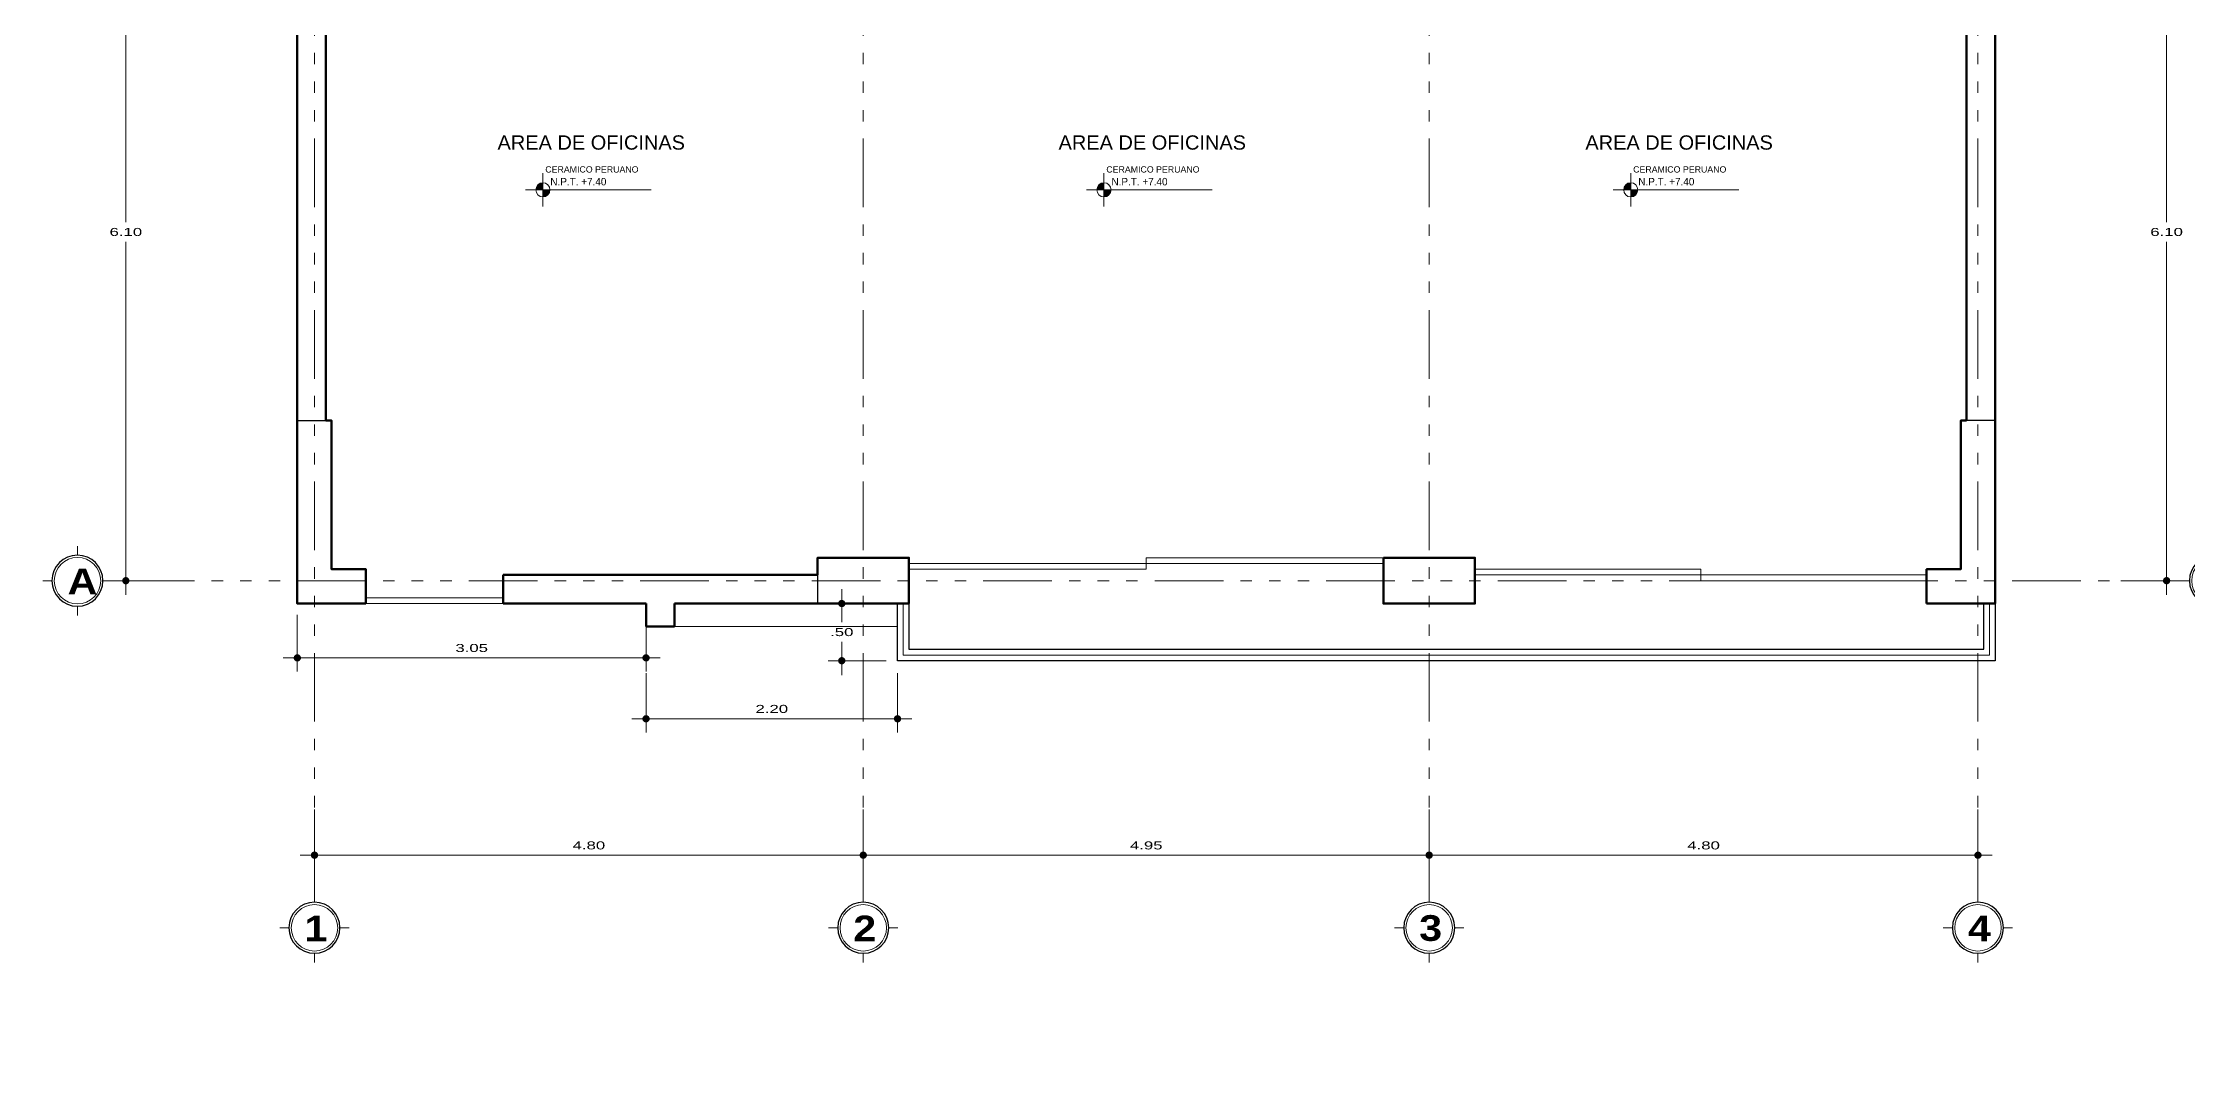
# Model space of a CAD drawing. Header units: millimetres. Extents: x 2325 to 2353, y 1262 to 1382.
# Drawn here: x 2324.55 to 2343.3, y 1342.97 to 1351.87 of the extents above; entities that cross this region are included whole.
import ezdxf

# ---------------------------------------------------------------- set-up
doc = ezdxf.new("R2010")
doc.units = ezdxf.units.MM
doc.linetypes.add('ACAD_ISO14W100', pattern=[24, 12, -3, 0, -3, 0, -3, 0, -3])
doc.linetypes.add('CONTINUA', pattern=[0])
doc.layers.get('Defpoints').update_dxf_attribs({"lineweight": 0})
for name, color, linetype, lineweight in [('columnas', 152, 'Continuous', 30), ('cotas', 7, 'Continuous', 0), ('LEJANO-EJES', 191, 'Continuous', 0), ('muro alto', 42, 'Continuous', 53), ('muro bajo', 42, 'Continuous', 25), ('PLUMA  01', 255, 'Continuous', 9), ('pluma 01', 7, 'Continuous', 9), ('TEXTOS', 7, 'Continuous', 0), ('ventana baja', 150, 'CONTINUA', 5)]:
    doc.layers.add(name, color=color, linetype=linetype, lineweight=lineweight)
doc.layers.add('texto', color=4, linetype='Continuous')
doc.styles.add('Roberto', font='swissel.ttf', dxfattribs={"width": 1.5})
doc.styles.get("Standard").update_dxf_attribs({"font": 'arial.ttf'})
doc.styles.add('style1', font='romans.shx', dxfattribs={"height": 0.05})
doc.styles.add('style2', font='arial.ttf')
doc.dimstyles.new('ejes cortos', dxfattribs={"dimscale": 0, "dimtxt": 0.07, "dimasz": 0.05, "dimexe": 0.12, "dimexo": 0.1, "dimgap": 0.05, "dimtad": 1, "dimtih": 1, "dimtoh": 1, "dimzin": 4, "dimdsep": 46, "dimtxsty": 'Roberto', "dimblk": 'ARROW', "dimcen": 0.05, "dimclrd": 7, "dimclre": 7, "dimclrt": 7, "dimaunit": 1, "dimadec": 3, "dimazin": 1, "dimtfac": 1, "dimtix": 1, "dimtofl": 0, "dimtmove": 0, "dimatfit": 3, "dimldrblk": 'ARROW', "dimfxl": 0.4, "dimfxlon": 1, "dimtolj": 1, "dimtzin": 4, "dimlwd": 5, "dimlwe": 0, "dimarcsym": 0})

# ---------------------------------------------------------------- blocks, each defined once
blk = doc.blocks.new('circulo de Letra del Eje')
at = {"layer": 'LEJANO-EJES', "lineweight": 5}
for p, q in [((0, 0.279), (0, 0.379)), ((0.279, 0), (0.379, 0)), ((-0.279, 0), (-0.379, 0)), ((0, -0.279), (0, -0.379))]:
    blk.add_line(p, q, dxfattribs=at)
at = {"layer": 'LEJANO-EJES', "lineweight": 30}
blk.add_circle((0, 0), 0.279, dxfattribs=at)
at = {"layer": 'LEJANO-EJES', "lineweight": 5}
blk.add_circle((0, 0), 0.254, dxfattribs=at)
blk = doc.blocks.new('ARROW')
at = {"layer": 'cotas', "ltscale": 0.5}
blk.add_line((2.5, 0), (-2.5, 0), dxfattribs=at)
at = {"layer": 'cotas', "const_width": 0.635}
blk.add_lwpolyline([(-0.32, 0, 1), (0.32, 0, 1)], format="xyb", close=True, dxfattribs=at)
blk = doc.blocks.new('*D68')
at = {"layer": 'cotas', "color": 7, "linetype": 'CONTINUA', "lineweight": 0, "transparency": 16777216}
for p, q in [((2326.924, 1345.168), (2326.924, 1344.648)), ((2331.724, 1345.168), (2331.724, 1344.648))]:
    blk.add_line(p, q, dxfattribs=at)
at = {"layer": 'cotas', "color": 7, "linetype": 'CONTINUA', "lineweight": 5, "transparency": 16777216}
blk.add_line((2326.974, 1344.768), (2331.674, 1344.768), dxfattribs=at)
at = {"layer": 'Defpoints', "color": 0, "transparency": 16777216}
for p in [(2326.924, 1345.469), (2331.724, 1345.469), (2331.724, 1344.768)]:
    blk.add_point(p, dxfattribs=at)
at = {"layer": 'cotas', "color": 7, "lineweight": 5, "transparency": 16777216, "xscale": 0.05, "yscale": 0.05, "zscale": 0.05, "rotation": 180}
blk.add_blockref('ARROW', (2326.924, 1344.768), dxfattribs=at)
at = {"layer": 'cotas', "color": 7, "lineweight": 5, "transparency": 16777216, "xscale": 0.05, "yscale": 0.05, "zscale": 0.05}
blk.add_blockref('ARROW', (2331.724, 1344.768), dxfattribs=at)
at = {"layer": 'cotas', "color": 7, "transparency": 16777216, "insert": (2329.324, 1344.853), "char_height": 0.07, "attachment_point": 5, "style": 'Roberto'}
blk.add_mtext('\\A1;4.80', dxfattribs=at)
blk = doc.blocks.new('*D69')
at = {"layer": 'cotas', "color": 7, "linetype": 'CONTINUA', "lineweight": 0, "transparency": 16777216}
for p, q in [((2331.724, 1345.168), (2331.724, 1344.648)), ((2336.674, 1345.168), (2336.674, 1344.648))]:
    blk.add_line(p, q, dxfattribs=at)
at = {"layer": 'cotas', "color": 7, "linetype": 'CONTINUA', "lineweight": 5, "transparency": 16777216}
blk.add_line((2331.774, 1344.768), (2336.624, 1344.768), dxfattribs=at)
at = {"layer": 'Defpoints', "color": 0, "transparency": 16777216}
for p in [(2331.724, 1345.469), (2336.674, 1345.469), (2336.674, 1344.768)]:
    blk.add_point(p, dxfattribs=at)
at = {"layer": 'cotas', "color": 7, "lineweight": 5, "transparency": 16777216, "xscale": 0.05, "yscale": 0.05, "zscale": 0.05, "rotation": 180}
blk.add_blockref('ARROW', (2331.724, 1344.768), dxfattribs=at)
at = {"layer": 'cotas', "color": 7, "lineweight": 5, "transparency": 16777216, "xscale": 0.05, "yscale": 0.05, "zscale": 0.05}
blk.add_blockref('ARROW', (2336.674, 1344.768), dxfattribs=at)
at = {"layer": 'cotas', "color": 7, "transparency": 16777216, "insert": (2334.199, 1344.853), "char_height": 0.07, "attachment_point": 5, "style": 'Roberto'}
blk.add_mtext('\\A1;4.95', dxfattribs=at)
blk = doc.blocks.new('*D70')
at = {"layer": 'cotas', "color": 7, "linetype": 'CONTINUA', "lineweight": 0, "transparency": 16777216}
for p, q in [((2336.674, 1345.168), (2336.674, 1344.648)), ((2341.474, 1345.168), (2341.474, 1344.648))]:
    blk.add_line(p, q, dxfattribs=at)
at = {"layer": 'cotas', "color": 7, "linetype": 'CONTINUA', "lineweight": 5, "transparency": 16777216}
blk.add_line((2336.724, 1344.768), (2341.424, 1344.768), dxfattribs=at)
at = {"layer": 'Defpoints', "color": 0, "transparency": 16777216}
for p in [(2336.674, 1345.469), (2341.474, 1345.469), (2341.474, 1344.768)]:
    blk.add_point(p, dxfattribs=at)
at = {"layer": 'cotas', "color": 7, "lineweight": 5, "transparency": 16777216, "xscale": 0.05, "yscale": 0.05, "zscale": 0.05, "rotation": 180}
blk.add_blockref('ARROW', (2336.674, 1344.768), dxfattribs=at)
at = {"layer": 'cotas', "color": 7, "lineweight": 5, "transparency": 16777216, "xscale": 0.05, "yscale": 0.05, "zscale": 0.05}
blk.add_blockref('ARROW', (2341.474, 1344.768), dxfattribs=at)
at = {"layer": 'cotas', "color": 7, "transparency": 16777216, "insert": (2339.074, 1344.853), "char_height": 0.07, "attachment_point": 5, "style": 'Roberto'}
blk.add_mtext('\\A1;4.80', dxfattribs=at)
blk = doc.blocks.new('*D72')
at = {"layer": 'cotas', "color": 7, "linetype": 'CONTINUA', "lineweight": 0, "transparency": 16777216}
for p, q in [((2325.674, 1353.269), (2325.154, 1353.269)), ((2325.674, 1347.169), (2325.154, 1347.169))]:
    blk.add_line(p, q, dxfattribs=at)
at = {"layer": 'cotas', "color": 7, "linetype": 'CONTINUA', "lineweight": 5, "transparency": 16777216}
for p, q in [((2325.274, 1353.219), (2325.274, 1350.305)), ((2325.274, 1347.219), (2325.274, 1350.133))]:
    blk.add_line(p, q, dxfattribs=at)
at = {"layer": 'Defpoints', "color": 0, "transparency": 16777216}
for p in [(2326.774, 1353.269), (2325.274, 1347.169), (2326.774, 1347.169)]:
    blk.add_point(p, dxfattribs=at)
at = {"layer": 'cotas', "color": 7, "lineweight": 5, "transparency": 16777216, "xscale": 0.05, "yscale": 0.05, "zscale": 0.05}
for p, rotation in [((2325.274, 1353.269), 90), ((2325.274, 1347.169), 270)]:
    blk.add_blockref('ARROW', p, dxfattribs=dict(at, rotation=rotation))
at = {"layer": 'cotas', "color": 7, "transparency": 16777216, "insert": (2325.274, 1350.219), "char_height": 0.07, "attachment_point": 5, "style": 'Roberto'}
blk.add_mtext('\\A1;6.10', dxfattribs=at)
blk = doc.blocks.new('*D74')
at = {"layer": 'cotas', "color": 7, "linetype": 'CONTINUA', "lineweight": 0, "transparency": 16777216}
for p, q in [((2342.724, 1353.269), (2343.244, 1353.269)), ((2342.724, 1347.169), (2343.244, 1347.169))]:
    blk.add_line(p, q, dxfattribs=at)
at = {"layer": 'cotas', "color": 7, "linetype": 'CONTINUA', "lineweight": 5, "transparency": 16777216}
for p, q in [((2343.124, 1353.219), (2343.124, 1350.305)), ((2343.124, 1347.219), (2343.124, 1350.133))]:
    blk.add_line(p, q, dxfattribs=at)
at = {"layer": 'Defpoints', "color": 0, "transparency": 16777216}
for p in [(2341.624, 1353.269), (2341.624, 1347.169), (2343.124, 1347.169)]:
    blk.add_point(p, dxfattribs=at)
at = {"layer": 'cotas', "color": 7, "lineweight": 5, "transparency": 16777216, "xscale": 0.05, "yscale": 0.05, "zscale": 0.05}
for p, rotation in [((2343.124, 1353.269), 90), ((2343.124, 1347.169), 270)]:
    blk.add_blockref('ARROW', p, dxfattribs=dict(at, rotation=rotation))
at = {"layer": 'cotas', "color": 7, "transparency": 16777216, "insert": (2343.124, 1350.219), "char_height": 0.07, "attachment_point": 5, "style": 'Roberto'}
blk.add_mtext('\\A1;6.10', dxfattribs=at)
blk = doc.blocks.new('*D80')
at = {"layer": 'cotas', "color": 7, "linetype": 'CONTINUA', "lineweight": 0, "transparency": 16777216}
for p, q in [((2336.674, 1365.168), (2336.674, 1364.648)), ((2341.474, 1365.168), (2341.474, 1364.648))]:
    blk.add_line(p, q, dxfattribs=at)
at = {"layer": 'cotas', "color": 7, "linetype": 'CONTINUA', "lineweight": 5, "transparency": 16777216}
blk.add_line((2336.724, 1364.768), (2341.424, 1364.768), dxfattribs=at)
at = {"layer": 'Defpoints', "color": 0, "transparency": 16777216}
for p in [(2336.674, 1365.469), (2341.474, 1365.469), (2341.474, 1364.768), (2327.992, 1317.119), (2327.992, 1316.819), (2328.032, 1316.819)]:
    blk.add_point(p, dxfattribs=at)
at = {"layer": 'PLUMA  01', "color": 7, "linetype": 'CONTINUA', "lineweight": 5, "transparency": 16777216}
for p, q in [((2328.032, 1317.169), (2328.032, 1317.219)), ((2328.032, 1316.769), (2328.032, 1316.719))]:
    blk.add_line(p, q, dxfattribs=at)
at = {"layer": 'PLUMA  01', "color": 7, "linetype": 'CONTINUA', "lineweight": 0, "transparency": 16777216}
for p, q in [((2328.032, 1317.119), (2328.152, 1317.119)), ((2328.032, 1316.819), (2328.152, 1316.819))]:
    blk.add_line(p, q, dxfattribs=at)
at = {"layer": 'cotas', "color": 7, "lineweight": 5, "transparency": 16777216, "xscale": 0.05, "yscale": 0.05, "zscale": 0.05, "rotation": 180}
blk.add_blockref('ARROW', (2336.674, 1364.768), dxfattribs=at)
at = {"layer": 'cotas', "color": 7, "lineweight": 5, "transparency": 16777216, "xscale": 0.05, "yscale": 0.05, "zscale": 0.05}
blk.add_blockref('ARROW', (2341.474, 1364.768), dxfattribs=at)
at = {"layer": 'PLUMA  01', "color": 7, "lineweight": 5, "transparency": 16777216, "xscale": 0.05, "yscale": 0.05, "zscale": 0.05}
for p, rotation in [((2328.032, 1317.119), 270), ((2328.032, 1316.819), 90)]:
    blk.add_blockref('ARROW', p, dxfattribs=dict(at, rotation=rotation))
at = {"layer": 'cotas', "color": 7, "transparency": 16777216, "insert": (2339.074, 1364.853), "char_height": 0.07, "attachment_point": 5, "style": 'Roberto'}
blk.add_mtext('\\A1;4.80', dxfattribs=at)
at = {"layer": 'PLUMA  01', "color": 7, "transparency": 16777216, "insert": (2328.032, 1316.969), "char_height": 0.07, "attachment_point": 5, "style": 'Roberto'}
blk.add_mtext('\\A1;.30', dxfattribs=at)
blk = doc.blocks.new('*D81')
at = {"layer": 'cotas', "color": 7, "linetype": 'CONTINUA', "lineweight": 0, "transparency": 16777216}
for p, q in [((2325.674, 1379.369), (2325.154, 1379.369)), ((2325.674, 1373.269), (2325.154, 1373.269))]:
    blk.add_line(p, q, dxfattribs=at)
at = {"layer": 'cotas', "color": 7, "linetype": 'CONTINUA', "lineweight": 5, "transparency": 16777216}
for p, q in [((2325.274, 1379.319), (2325.274, 1376.405)), ((2325.274, 1373.319), (2325.274, 1376.233))]:
    blk.add_line(p, q, dxfattribs=at)
at = {"layer": 'Defpoints', "color": 0, "transparency": 16777216}
for p in [(2326.774, 1379.369), (2325.274, 1373.269), (2326.774, 1373.269), (2328.536, 1318.069), (2328.536, 1316.219), (2328.689, 1316.219)]:
    blk.add_point(p, dxfattribs=at)
at = {"layer": 'PLUMA  01', "color": 7, "linetype": 'CONTINUA', "lineweight": 0, "transparency": 16777216}
for p, q in [((2328.636, 1318.069), (2328.809, 1318.069)), ((2328.636, 1316.219), (2328.809, 1316.219))]:
    blk.add_line(p, q, dxfattribs=at)
at = {"layer": 'PLUMA  01', "color": 7, "linetype": 'CONTINUA', "lineweight": 5, "transparency": 16777216}
for p, q in [((2328.689, 1318.019), (2328.689, 1317.23)), ((2328.689, 1316.269), (2328.689, 1317.058))]:
    blk.add_line(p, q, dxfattribs=at)
at = {"layer": 'cotas', "color": 7, "lineweight": 5, "transparency": 16777216, "xscale": 0.05, "yscale": 0.05, "zscale": 0.05}
for p, rotation in [((2325.274, 1379.369), 90), ((2325.274, 1373.269), 270)]:
    blk.add_blockref('ARROW', p, dxfattribs=dict(at, rotation=rotation))
at = {"layer": 'PLUMA  01', "color": 7, "lineweight": 5, "transparency": 16777216, "xscale": 0.05, "yscale": 0.05, "zscale": 0.05}
for p, rotation in [((2328.689, 1318.069), 90), ((2328.689, 1316.219), 270)]:
    blk.add_blockref('ARROW', p, dxfattribs=dict(at, rotation=rotation))
at = {"layer": 'cotas', "color": 7, "transparency": 16777216, "insert": (2325.274, 1376.319), "char_height": 0.07, "attachment_point": 5, "style": 'Roberto'}
blk.add_mtext('\\A1;6.10', dxfattribs=at)
at = {"layer": 'PLUMA  01', "color": 7, "transparency": 16777216, "insert": (2328.689, 1317.144), "char_height": 0.07, "attachment_point": 5, "style": 'Roberto'}
blk.add_mtext('\\A1;1.85', dxfattribs=at)
blk = doc.blocks.new('*D82')
at = {"layer": 'cotas', "color": 7, "linetype": 'CONTINUA', "lineweight": 0, "transparency": 16777216}
for p, q in [((2325.674, 1373.269), (2325.154, 1373.269)), ((2325.674, 1367.169), (2325.154, 1367.169))]:
    blk.add_line(p, q, dxfattribs=at)
at = {"layer": 'cotas', "color": 7, "linetype": 'CONTINUA', "lineweight": 5, "transparency": 16777216}
for p, q in [((2325.274, 1373.219), (2325.274, 1370.305)), ((2325.274, 1367.219), (2325.274, 1370.133))]:
    blk.add_line(p, q, dxfattribs=at)
at = {"layer": 'Defpoints', "color": 0, "transparency": 16777216}
for p in [(2326.774, 1373.269), (2325.274, 1367.169), (2326.774, 1367.169), (2328.274, 1316.219), (2328.874, 1316.219), (2328.274, 1316.123)]:
    blk.add_point(p, dxfattribs=at)
at = {"layer": 'PLUMA  01', "color": 7, "linetype": 'CONTINUA', "lineweight": 0, "transparency": 16777216}
for p, q in [((2328.274, 1316.123), (2328.274, 1316.003)), ((2328.874, 1316.123), (2328.874, 1316.003))]:
    blk.add_line(p, q, dxfattribs=at)
at = {"layer": 'PLUMA  01', "color": 7, "linetype": 'CONTINUA', "lineweight": 5, "transparency": 16777216}
blk.add_line((2328.824, 1316.123), (2328.324, 1316.123), dxfattribs=at)
at = {"layer": 'cotas', "color": 7, "lineweight": 5, "transparency": 16777216, "xscale": 0.05, "yscale": 0.05, "zscale": 0.05}
for p, rotation in [((2325.274, 1373.269), 90), ((2325.274, 1367.169), 270)]:
    blk.add_blockref('ARROW', p, dxfattribs=dict(at, rotation=rotation))
at = {"layer": 'PLUMA  01', "color": 7, "lineweight": 5, "transparency": 16777216, "xscale": 0.05, "yscale": 0.05, "zscale": 0.05, "rotation": 180}
blk.add_blockref('ARROW', (2328.274, 1316.123), dxfattribs=at)
at = {"layer": 'PLUMA  01', "color": 7, "lineweight": 5, "transparency": 16777216, "xscale": 0.05, "yscale": 0.05, "zscale": 0.05}
blk.add_blockref('ARROW', (2328.874, 1316.123), dxfattribs=at)
at = {"layer": 'cotas', "color": 7, "transparency": 16777216, "insert": (2325.274, 1370.219), "char_height": 0.07, "attachment_point": 5, "style": 'Roberto'}
blk.add_mtext('\\A1;6.10', dxfattribs=at)
at = {"layer": 'PLUMA  01', "color": 7, "transparency": 16777216, "insert": (2328.574, 1316.209), "char_height": 0.07, "attachment_point": 5, "style": 'Roberto'}
blk.add_mtext('\\A1;.60', dxfattribs=at)
blk = doc.blocks.new('*D83')
at = {"layer": 'cotas', "color": 7, "linetype": 'CONTINUA', "lineweight": 0, "transparency": 16777216}
for p, q in [((2342.724, 1379.369), (2343.244, 1379.369)), ((2342.724, 1373.269), (2343.244, 1373.269))]:
    blk.add_line(p, q, dxfattribs=at)
at = {"layer": 'cotas', "color": 7, "linetype": 'CONTINUA', "lineweight": 5, "transparency": 16777216}
for p, q in [((2343.124, 1379.319), (2343.124, 1376.405)), ((2343.124, 1373.319), (2343.124, 1376.233))]:
    blk.add_line(p, q, dxfattribs=at)
at = {"layer": 'Defpoints', "color": 0, "transparency": 16777216}
for p in [(2341.624, 1379.369), (2341.624, 1373.269), (2343.124, 1373.269), (2328.874, 1316.319), (2329.724, 1316.319), (2329.724, 1315.977)]:
    blk.add_point(p, dxfattribs=at)
at = {"layer": 'PLUMA  01', "color": 7, "linetype": 'CONTINUA', "lineweight": 0, "transparency": 16777216}
for p, q in [((2328.874, 1316.219), (2328.874, 1315.857)), ((2329.724, 1316.219), (2329.724, 1315.857))]:
    blk.add_line(p, q, dxfattribs=at)
at = {"layer": 'PLUMA  01', "color": 7, "linetype": 'CONTINUA', "lineweight": 5, "transparency": 16777216}
blk.add_line((2328.924, 1315.977), (2329.674, 1315.977), dxfattribs=at)
at = {"layer": 'cotas', "color": 7, "lineweight": 5, "transparency": 16777216, "xscale": 0.05, "yscale": 0.05, "zscale": 0.05}
for p, rotation in [((2343.124, 1379.369), 90), ((2343.124, 1373.269), 270)]:
    blk.add_blockref('ARROW', p, dxfattribs=dict(at, rotation=rotation))
at = {"layer": 'PLUMA  01', "color": 7, "lineweight": 5, "transparency": 16777216, "xscale": 0.05, "yscale": 0.05, "zscale": 0.05, "rotation": 180}
blk.add_blockref('ARROW', (2328.874, 1315.977), dxfattribs=at)
at = {"layer": 'PLUMA  01', "color": 7, "lineweight": 5, "transparency": 16777216, "xscale": 0.05, "yscale": 0.05, "zscale": 0.05}
blk.add_blockref('ARROW', (2329.724, 1315.977), dxfattribs=at)
at = {"layer": 'cotas', "color": 7, "transparency": 16777216, "insert": (2343.124, 1376.319), "char_height": 0.07, "attachment_point": 5, "style": 'Roberto'}
blk.add_mtext('\\A1;6.10', dxfattribs=at)
at = {"layer": 'PLUMA  01', "color": 7, "transparency": 16777216, "insert": (2329.299, 1316.063), "char_height": 0.07, "attachment_point": 5, "style": 'Roberto'}
blk.add_mtext('\\A1;.85', dxfattribs=at)
blk = doc.blocks.new('*D84')
at = {"layer": 'cotas', "color": 7, "linetype": 'CONTINUA', "lineweight": 0, "transparency": 16777216}
for p, q in [((2342.724, 1373.269), (2343.244, 1373.269)), ((2342.724, 1367.169), (2343.244, 1367.169))]:
    blk.add_line(p, q, dxfattribs=at)
at = {"layer": 'cotas', "color": 7, "linetype": 'CONTINUA', "lineweight": 5, "transparency": 16777216}
for p, q in [((2343.124, 1373.219), (2343.124, 1370.305)), ((2343.124, 1367.219), (2343.124, 1370.133))]:
    blk.add_line(p, q, dxfattribs=at)
at = {"layer": 'Defpoints', "color": 0, "transparency": 16777216}
for p in [(2341.624, 1373.269), (2341.624, 1367.169), (2343.124, 1367.169), (2331.574, 1314.819), (2332.974, 1314.819), (2332.974, 1314.349)]:
    blk.add_point(p, dxfattribs=at)
at = {"layer": 'PLUMA  01', "color": 7, "linetype": 'CONTINUA', "lineweight": 0, "transparency": 16777216}
for p, q in [((2331.574, 1314.719), (2331.574, 1314.229)), ((2332.974, 1314.719), (2332.974, 1314.229))]:
    blk.add_line(p, q, dxfattribs=at)
at = {"layer": 'PLUMA  01', "color": 7, "linetype": 'CONTINUA', "lineweight": 5, "transparency": 16777216}
blk.add_line((2331.624, 1314.349), (2332.924, 1314.349), dxfattribs=at)
at = {"layer": 'cotas', "color": 7, "lineweight": 5, "transparency": 16777216, "xscale": 0.05, "yscale": 0.05, "zscale": 0.05}
for p, rotation in [((2343.124, 1373.269), 90), ((2343.124, 1367.169), 270)]:
    blk.add_blockref('ARROW', p, dxfattribs=dict(at, rotation=rotation))
at = {"layer": 'PLUMA  01', "color": 7, "lineweight": 5, "transparency": 16777216, "xscale": 0.05, "yscale": 0.05, "zscale": 0.05, "rotation": 180}
blk.add_blockref('ARROW', (2331.574, 1314.349), dxfattribs=at)
at = {"layer": 'PLUMA  01', "color": 7, "lineweight": 5, "transparency": 16777216, "xscale": 0.05, "yscale": 0.05, "zscale": 0.05}
blk.add_blockref('ARROW', (2332.974, 1314.349), dxfattribs=at)
at = {"layer": 'cotas', "color": 7, "transparency": 16777216, "insert": (2343.124, 1370.219), "char_height": 0.07, "attachment_point": 5, "style": 'Roberto'}
blk.add_mtext('\\A1;6.10', dxfattribs=at)
at = {"layer": 'PLUMA  01', "color": 7, "transparency": 16777216, "insert": (2332.274, 1314.435), "char_height": 0.07, "attachment_point": 5, "style": 'Roberto'}
blk.add_mtext('\\A1;1.40', dxfattribs=at)
blk = doc.blocks.new('T')
at = {"layer": 'TEXTOS'}
h = blk.add_hatch(color=256, dxfattribs=at)
h.paths.add_polyline_path([(224.431, 249.625, 0.414214), (224.369, 249.563), (224.431, 249.563)])
h.paths.add_polyline_path([(224.431, 249.563), (224.431, 249.501, 0.414214), (224.493, 249.563)])
at = {"layer": 'TEXTOS', "lineweight": 5}
for p, q in [((224.431, 249.71), (224.431, 249.563)), ((224.278, 249.563), (225.377, 249.563)), ((224.431, 249.417), (224.431, 249.563))]:
    blk.add_line(p, q, dxfattribs=at)
blk.add_circle((224.431, 249.563), 0.0619, dxfattribs=at)
blk = doc.blocks.new('*D93')
at = {"layer": 'Defpoints', "color": 0, "transparency": 16777216}
for p in [(2332.024, 1346.969), (2331.536, 1346.469), (2332.024, 1346.469), (2335.959, 1319.569), (2336.274, 1319.569), (2336.274, 1319.169)]:
    blk.add_point(p, dxfattribs=at)
at = {"layer": 'PLUMA  01', "color": 7, "linetype": 'CONTINUA', "lineweight": 0, "transparency": 16777216}
for p, q in [((2331.924, 1346.969), (2331.416, 1346.969)), ((2331.924, 1346.469), (2331.416, 1346.469)), ((2336.174, 1319.569), (2335.839, 1319.569)), ((2336.174, 1319.169), (2335.839, 1319.169))]:
    blk.add_line(p, q, dxfattribs=at)
at = {"layer": 'PLUMA  01', "color": 7, "linetype": 'CONTINUA', "lineweight": 5, "transparency": 16777216}
for p, q in [((2331.536, 1346.919), (2331.536, 1346.805)), ((2331.536, 1346.519), (2331.536, 1346.633)), ((2335.959, 1319.519), (2335.959, 1319.455)), ((2335.959, 1319.219), (2335.959, 1319.283))]:
    blk.add_line(p, q, dxfattribs=at)
at = {"layer": 'PLUMA  01', "color": 7, "lineweight": 5, "transparency": 16777216, "xscale": 0.05, "yscale": 0.05, "zscale": 0.05}
for p, rotation in [((2331.536, 1346.969), 90), ((2331.536, 1346.469), 270), ((2335.959, 1319.569), 90), ((2335.959, 1319.169), 270)]:
    blk.add_blockref('ARROW', p, dxfattribs=dict(at, rotation=rotation))
at = {"layer": 'PLUMA  01', "color": 7, "transparency": 16777216, "char_height": 0.07, "attachment_point": 5, "style": 'Roberto'}
for s, insert in [('\\A1;.50', (2331.536, 1346.719)), ('\\A1;.40', (2335.959, 1319.369))]:
    blk.add_mtext(s, dxfattribs=dict(at, insert=insert))
blk = doc.blocks.new('*D94')
at = {"layer": 'Defpoints', "color": 0, "transparency": 16777216}
for p in [(2326.774, 1346.969), (2329.824, 1346.969), (2329.824, 1346.494)]:
    blk.add_point(p, dxfattribs=at)
at = {"layer": 'PLUMA  01', "color": 7, "linetype": 'CONTINUA', "lineweight": 0, "transparency": 16777216}
for p, q in [((2326.774, 1346.869), (2326.774, 1346.374)), ((2329.824, 1346.869), (2329.824, 1346.374))]:
    blk.add_line(p, q, dxfattribs=at)
at = {"layer": 'PLUMA  01', "color": 7, "linetype": 'CONTINUA', "lineweight": 5, "transparency": 16777216}
blk.add_line((2326.824, 1346.494), (2329.774, 1346.494), dxfattribs=at)
at = {"layer": 'PLUMA  01', "color": 7, "lineweight": 5, "transparency": 16777216, "xscale": 0.05, "yscale": 0.05, "zscale": 0.05, "rotation": 180}
blk.add_blockref('ARROW', (2326.774, 1346.494), dxfattribs=at)
at = {"layer": 'PLUMA  01', "color": 7, "lineweight": 5, "transparency": 16777216, "xscale": 0.05, "yscale": 0.05, "zscale": 0.05}
blk.add_blockref('ARROW', (2329.824, 1346.494), dxfattribs=at)
at = {"layer": 'PLUMA  01', "color": 7, "transparency": 16777216, "insert": (2328.299, 1346.58), "char_height": 0.07, "attachment_point": 5, "style": 'Roberto'}
blk.add_mtext('\\A1;3.05', dxfattribs=at)
blk = doc.blocks.new('*D95')
at = {"layer": 'Defpoints', "color": 0, "transparency": 16777216}
for p in [(2329.824, 1346.769), (2332.024, 1346.769), (2332.024, 1345.961)]:
    blk.add_point(p, dxfattribs=at)
at = {"layer": 'PLUMA  01', "color": 7, "linetype": 'CONTINUA', "lineweight": 0, "transparency": 16777216}
for p, q in [((2329.824, 1346.361), (2329.824, 1345.841)), ((2332.024, 1346.361), (2332.024, 1345.841))]:
    blk.add_line(p, q, dxfattribs=at)
at = {"layer": 'PLUMA  01', "color": 7, "linetype": 'CONTINUA', "lineweight": 5, "transparency": 16777216}
blk.add_line((2329.874, 1345.961), (2331.974, 1345.961), dxfattribs=at)
at = {"layer": 'PLUMA  01', "color": 7, "lineweight": 5, "transparency": 16777216, "xscale": 0.05, "yscale": 0.05, "zscale": 0.05, "rotation": 180}
blk.add_blockref('ARROW', (2329.824, 1345.961), dxfattribs=at)
at = {"layer": 'PLUMA  01', "color": 7, "lineweight": 5, "transparency": 16777216, "xscale": 0.05, "yscale": 0.05, "zscale": 0.05}
blk.add_blockref('ARROW', (2332.024, 1345.961), dxfattribs=at)
at = {"layer": 'PLUMA  01', "color": 7, "transparency": 16777216, "insert": (2330.924, 1346.047), "char_height": 0.07, "attachment_point": 5, "style": 'Roberto'}
blk.add_mtext('\\A1;2.20', dxfattribs=at)

msp = doc.modelspace()

# ---------------------------------------------------------------- linework, layer by layer
at = {"layer": 'columnas', "ltscale": 1.5}
for points in [[(2327.074, 1347.269), (2327.374, 1347.269), (2327.374, 1346.969), (2326.774, 1346.969), (2326.774, 1348.569), (2327.074, 1348.569)], [(2341.324, 1347.269), (2341.024, 1347.269), (2341.024, 1346.969), (2341.624, 1346.969), (2341.624, 1348.569), (2341.324, 1348.569)], [(2331.324, 1346.969), (2332.124, 1346.969), (2332.124, 1347.369), (2331.324, 1347.369)], [(2336.274, 1346.969), (2337.074, 1346.969), (2337.074, 1347.369), (2336.274, 1347.369)]]:
    msp.add_lwpolyline(points, close=True, dxfattribs=at)
at = {"layer": 'LEJANO-EJES', "color": 6, "linetype": 'ACAD_ISO14W100', "lineweight": 0, "ltscale": 0.05, "transparency": 16777216}
for p, q in [((2326.924, 1344.436), (2326.924, 1361.569)), ((2331.724, 1344.436), (2331.724, 1361.569)), ((2336.674, 1344.436), (2336.674, 1361.569)), ((2341.474, 1344.436), (2341.474, 1361.569)), ((2325.274, 1347.169), (2343.124, 1347.169))]:
    msp.add_line(p, q, dxfattribs=at)
at = {"layer": 'muro alto'}
for p, q in [((2328.574, 1347.219), (2328.574, 1346.969)), ((2329.824, 1346.969), (2329.824, 1346.769)), ((2330.074, 1346.969), (2330.074, 1346.769)), ((2330.074, 1346.769), (2329.824, 1346.769))]:
    msp.add_line(p, q, dxfattribs=at)
at = {"layer": 'muro alto', "transparency": 16777216}
for points in [[(2327.374, 1346.969), (2326.774, 1346.969), (2326.774, 1359.569), (2341.624, 1359.569), (2341.624, 1346.969), (2341.024, 1346.969)], [(2327.024, 1348.569), (2327.024, 1352.069)], [(2341.374, 1352.069), (2341.374, 1348.569)], [(2331.324, 1347.219), (2328.574, 1347.219)], [(2329.824, 1346.969), (2328.574, 1346.969)], [(2332.124, 1346.969), (2330.074, 1346.969)]]:
    msp.add_lwpolyline(points, dxfattribs=at)
at = {"layer": 'muro alto'}
for points in [[(2327.024, 1348.569), (2327.074, 1348.569), (2327.074, 1347.269), (2327.374, 1347.269), (2327.374, 1346.969)], [(2341.374, 1348.569), (2341.324, 1348.569), (2341.324, 1347.269), (2341.024, 1347.269), (2341.024, 1346.969)], [(2331.324, 1347.219), (2331.324, 1347.369), (2332.124, 1347.369), (2332.124, 1346.969)]]:
    msp.add_lwpolyline(points, dxfattribs=at)
msp.add_lwpolyline([(2336.274, 1347.369), (2337.074, 1347.369), (2337.074, 1346.969), (2336.274, 1346.969)], close=True, dxfattribs=at)
at = {"layer": 'muro bajo', "transparency": 16777216}
for points in [[(2341.624, 1346.969), (2341.624, 1346.469), (2332.024, 1346.469), (2332.024, 1346.969)], [(2332.124, 1346.969), (2332.124, 1346.569), (2341.524, 1346.569), (2341.524, 1346.969)]]:
    msp.add_lwpolyline(points, dxfattribs=at)
at = {"layer": 'pluma 01'}
msp.add_line((2330.074, 1346.769), (2332.024, 1346.769), dxfattribs=at)
at = {"layer": 'ventana baja', "transparency": 16777216}
for p, q in [((2334.199, 1347.369), (2336.274, 1347.369)), ((2334.199, 1347.269), (2334.199, 1347.369)), ((2332.124, 1347.319), (2336.274, 1347.319)), ((2332.124, 1347.269), (2334.199, 1347.269)), ((2337.074, 1347.269), (2339.049, 1347.269)), ((2337.074, 1347.219), (2341.024, 1347.219)), ((2339.049, 1347.269), (2339.049, 1347.169)), ((2339.049, 1347.169), (2341.024, 1347.169)), ((2327.374, 1347.019), (2328.574, 1347.019)), ((2327.374, 1346.969), (2328.574, 1346.969))]:
    msp.add_line(p, q, dxfattribs=at)
msp.add_lwpolyline([(2341.574, 1346.969), (2341.574, 1346.519), (2332.074, 1346.519), (2332.074, 1346.969)], dxfattribs=at)

# ---------------------------------------------------------------- block references
at = {"layer": 'LEJANO-EJES', "xscale": -0.8, "yscale": 0.8, "zscale": 0.8}
for p in [(2324.851, 1347.169), (2343.547, 1347.169), (2326.924, 1344.133), (2331.724, 1344.133), (2336.674, 1344.133), (2341.474, 1344.133)]:
    msp.add_blockref('circulo de Letra del Eje', p, dxfattribs=at)
at = {"layer": 'TEXTOS', "color": 7, "transparency": 16777216}
for p in [(2104.491, 1101.025), (2109.398, 1101.025), (2114.006, 1101.025)]:
    msp.add_blockref('T', p, dxfattribs=at)

# ---------------------------------------------------------------- texts
at = {"layer": 'texto', "char_height": 0.22464, "width": 0.20665, "attachment_point": 7, "rotation": 0.0001, "style": 'style1'}
for s, insert in [('{\\fArial Black|b0|i0|c0|p34;A}', (2324.765, 1347.051)), ('{\\fArial Black|b0|i0|c0|p34;1}', (2326.837, 1344.015)), ('{\\fArial Black|b0|i0|c0|p34;2}', (2331.637, 1344.015)), ('{\\fArial Black|b0|i0|c0|p34;3}', (2336.587, 1344.015)), ('{\\fArial Black|b0|i0|c0|p34;4}', (2341.387, 1344.015))]:
    msp.add_mtext(s, dxfattribs=dict(at, insert=insert))
at = {"layer": 'TEXTOS', "color": 7, "transparency": 16777216, "char_height": 0.125, "width": 2.42165, "attachment_point": 5}
for insert in [(2329.345, 1351.001), (2334.252, 1351.001), (2338.86, 1351.001)]:
    msp.add_mtext('{\\fSwis721 BlkEx BT|b0|i0|c0|p34;AREA DE OFICINAS}', dxfattribs=dict(at, insert=insert))
at = {"layer": 'TEXTOS', "color": 7, "transparency": 16777216, "width": 0.9348, "attachment_point": 1, "style": 'style2'}
for s, insert, char_height in [('{\\fSwis721 BT|b0|i0|c0|p34;CERAMICO PERUANO}', (2328.943, 1350.794), 0.055), ('{\\fSwis721 BT|b0|i0|c0|p34;CERAMICO PERUANO}', (2333.85, 1350.794), 0.055), ('{\\fSwis721 BT|b0|i0|c0|p34;CERAMICO PERUANO}', (2338.458, 1350.794), 0.055), ('{\\fSimplified Arabic Fixed|b0|i0|c0|p49;N.P.T. +7.40}', (2328.987, 1350.692), 0.065), ('{\\fSimplified Arabic Fixed|b0|i0|c0|p49;N.P.T. +7.40}', (2333.895, 1350.692), 0.065), ('{\\fSimplified Arabic Fixed|b0|i0|c0|p49;N.P.T. +7.40}', (2338.503, 1350.692), 0.065)]:
    msp.add_mtext(s, dxfattribs=dict(at, insert=insert, char_height=char_height))

# ---------------------------------------------------------------- dimensions: what is measured, and where the dimension line sits
at = {"layer": 'cotas'}
for base, p1, p2, override, picture, middle in [((2325.274, 1373.269), (2326.774, 1379.369), (2326.774, 1373.269), {"dimscale": 1}, '*D81', (2325.274, 1376.319)), ((2343.124, 1373.269), (2341.624, 1379.369), (2341.624, 1373.269), {"dimscale": 1}, '*D83', (2343.124, 1376.319)), ((2325.274, 1367.169), (2326.774, 1373.269), (2326.774, 1367.169), {"dimscale": 1, "dimtmove": 1}, '*D82', (2325.274, 1370.219)), ((2343.124, 1367.169), (2341.624, 1373.269), (2341.624, 1367.169), {"dimscale": 1, "dimtmove": 1}, '*D84', (2343.124, 1370.219)), ((2325.274, 1347.169), (2326.774, 1353.269), (2326.774, 1347.169), {"dimscale": 1, "dimtmove": 1}, '*D72', (2325.274, 1350.219)), ((2343.124, 1347.169), (2341.624, 1353.269), (2341.624, 1347.169), {"dimscale": 1, "dimtmove": 1}, '*D74', (2343.124, 1350.219))]:
    dim = msp.add_linear_dim(base=base, p1=p1, p2=p2, angle=90, dimstyle='ejes cortos', override=override, dxfattribs=at)
    dim.commit()
    dim.dimension.update_dxf_attribs({"geometry": picture, "text_midpoint": middle})
for base, p1, p2, override, picture, middle in [((2341.474, 1364.768), (2336.674, 1365.469), (2341.474, 1365.469), {"dimscale": 1, "dimtmove": 1}, '*D80', (2339.074, 1364.853)), ((2331.724, 1344.768), (2326.924, 1345.469), (2331.724, 1345.469), {"dimscale": 1}, '*D68', (2329.324, 1344.853)), ((2336.674, 1344.768), (2331.724, 1345.469), (2336.674, 1345.469), {"dimscale": 1, "dimtmove": 1}, '*D69', (2334.199, 1344.853)), ((2341.474, 1344.768), (2336.674, 1345.469), (2341.474, 1345.469), {"dimscale": 1, "dimtmove": 1}, '*D70', (2339.074, 1344.853))]:
    dim = msp.add_linear_dim(base=base, p1=p1, p2=p2, dimstyle='ejes cortos', override=override, dxfattribs=at)
    dim.commit()
    dim.dimension.update_dxf_attribs({"geometry": picture, "text_midpoint": middle})
at = {"layer": 'PLUMA  01'}
for base, p1, p2, picture, middle in [((2328.689, 1316.219), (2328.536, 1318.069), (2328.536, 1316.219), '*D81', (2328.689, 1317.144)), ((2328.032, 1316.819), (2327.992, 1317.119), (2327.992, 1316.819), '*D80', (2328.032, 1316.969)), ((2335.959, 1319.569), (2336.274, 1319.169), (2336.274, 1319.569), '*D93', (2335.959, 1319.369)), ((2331.536, 1346.469), (2332.024, 1346.969), (2332.024, 1346.469), '*D93', (2331.536, 1346.719))]:
    dim = msp.add_linear_dim(base=base, p1=p1, p2=p2, angle=90, dimstyle='ejes cortos', override={"dimscale": 1}, dxfattribs=at)
    dim.commit()
    dim.dimension.update_dxf_attribs({"geometry": picture, "text_midpoint": middle})
for base, p1, p2, picture, middle in [((2329.724, 1315.977), (2328.874, 1316.319), (2329.724, 1316.319), '*D83', (2329.299, 1316.063)), ((2328.274, 1316.123), (2328.874, 1316.219), (2328.274, 1316.219), '*D82', (2328.574, 1316.209)), ((2332.974, 1314.349), (2331.574, 1314.819), (2332.974, 1314.819), '*D84', (2332.274, 1314.435)), ((2329.824, 1346.494), (2326.774, 1346.969), (2329.824, 1346.969), '*D94', (2328.299, 1346.58)), ((2332.024, 1345.961), (2329.824, 1346.769), (2332.024, 1346.769), '*D95', (2330.924, 1346.047))]:
    dim = msp.add_linear_dim(base=base, p1=p1, p2=p2, dimstyle='ejes cortos', override={"dimscale": 1}, dxfattribs=at)
    dim.commit()
    dim.dimension.update_dxf_attribs({"geometry": picture, "text_midpoint": middle})

doc.saveas('drawing.dxf')
